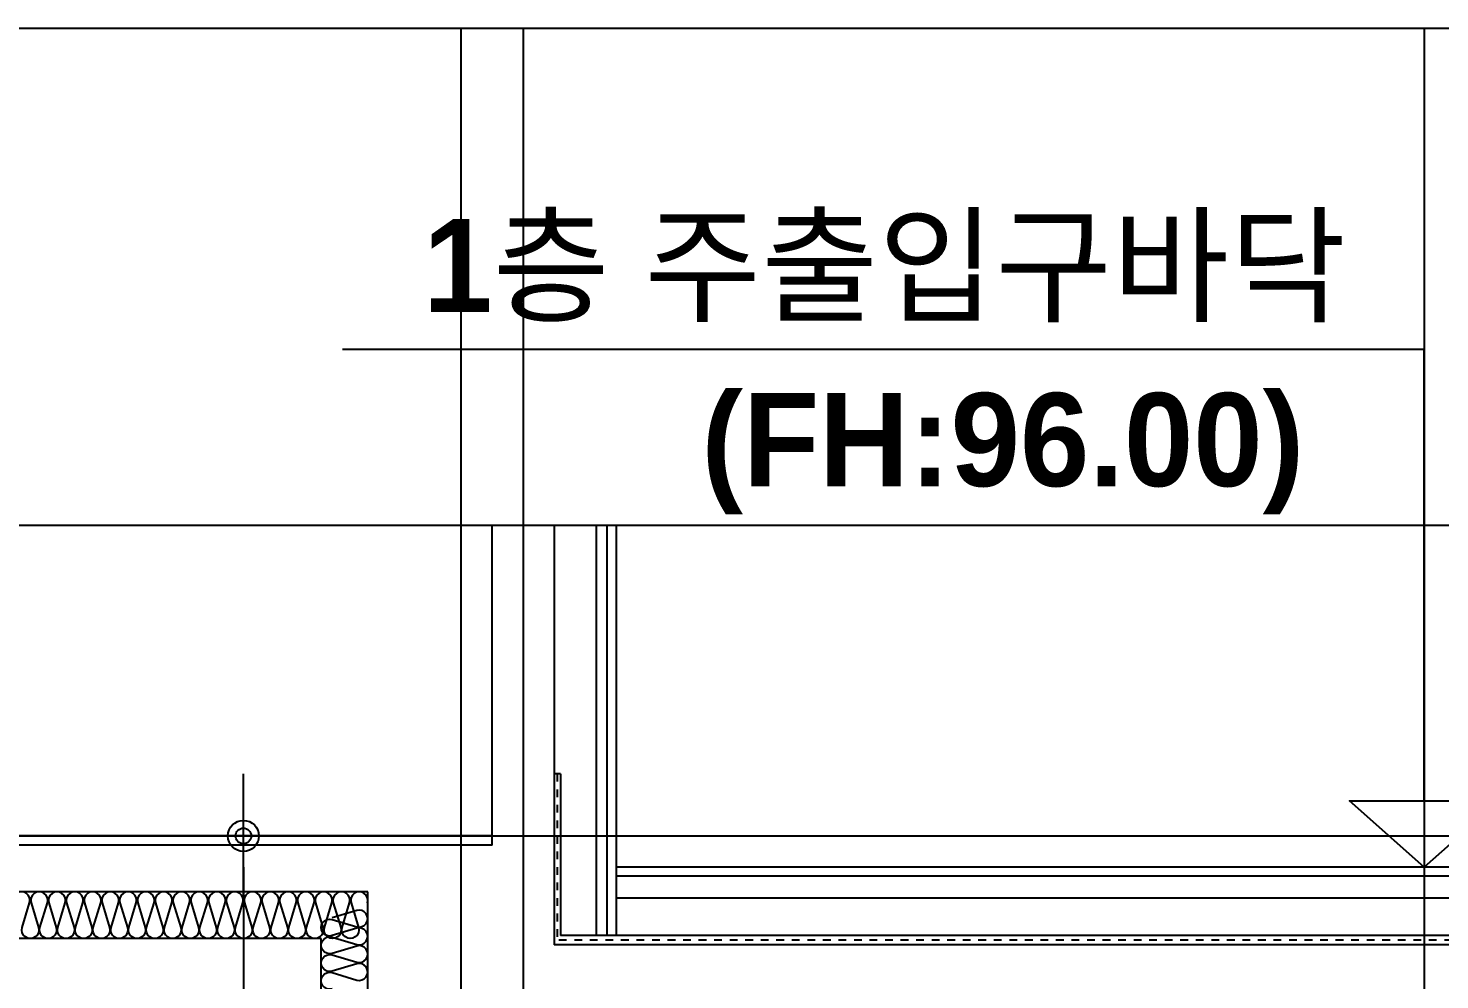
# Model space of a CAD drawing. Header units: millimetres. Extents: x 0 to 168000, y 0 to 59400.
# Drawn here: x 129667 to 134209, y 48996 to 52059 of the extents above; entities that cross this region are included whole.
import ezdxf
from ezdxf.enums import TextEntityAlignment as Align

# ---------------------------------------------------------------- set-up
doc = ezdxf.new("R2010")
doc.units = ezdxf.units.MM
doc.header["$LTSCALE"] = 100
for name, pattern in [('CEN', [62, 60, -1, 0, -1]), ('HID', [0.5, 0.25, -0.25]), ('주단면도-1$0$STD_CENTER', [66, 60, -2, 2, -2])]:
    doc.linetypes.add(name, pattern=pattern)
doc.layers.get('Defpoints').update_dxf_attribs({"color": 153})
for name, color, linetype in [('A-ANNO-DIM', 4, 'Continuous'), ('A-CEN', 1, 'CEN'), ('A-FLOR-INSL', 8, 'Continuous'), ('A-MARK', 7, 'Continuous'), ('A-MKXS-TEXT1', 3, 'Continuous'), ('HID', 7, 'HID'), ('주단면도-1$0$A-FIN-TYP1', 6, 'Continuous'), ('주단면도-1$0$A-OUT-FIN-TYP2', 4, 'Continuous'), ('주단면도-1$0$A-ST-AXIS-CEN', 252, '주단면도-1$0$STD_CENTER'), ('주단면도-1$0$A-ST-CONC', 2, 'Continuous')]:
    doc.layers.add(name, color=color, linetype=linetype)
doc.layers.add('G(그리드1)', color=185, linetype='Continuous', plot=False)
doc.styles.add('2020음성 1차', font='나눔고딕Bold.ttf')
doc.dimstyles.new('SHP 100내부', dxfattribs={"dimscale": 100, "dimtxt": 2.7, "dimasz": 1, "dimexe": 2, "dimexo": 2, "dimgap": 1, "dimtad": 1, "dimdec": 0, "dimzin": 0, "dimdsep": 46, "dimtxsty": '2020음성 1차', "dimblk": 'DIMDOT', "dimcen": 0.09, "dimclrd": 256, "dimclre": 256, "dimclrt": 3, "dimadec": 0, "dimazin": 1, "dimtfac": 1, "dimtdec": 0, "dimtix": 1, "dimtmove": 2, "dimatfit": 0, "dimldrblk": 'DIMDOT', "dimfxl": 1, "dimtolj": 1, "dimtzin": 0, "dimlwd": -1, "dimlwe": -1, "dimarcsym": 0})

# ---------------------------------------------------------------- blocks, each defined once
blk = doc.blocks.new('DIMDOT')
at = {"color": 0}
blk.add_line((-2, 0), (2, 0), dxfattribs=at)
for radius in [0.5, 0.25]:
    blk.add_circle((0, 0), radius, dxfattribs=at)
blk = doc.blocks.new('*D9312')
at = {"layer": 'A-ANNO-DIM'}
for p, q in [((131159.1, 49459.1), (130159.1, 49459.1)), ((130359.1, 49359.1), (130359.1, 44759.1)), ((131159.1, 44659.1), (130159.1, 44659.1))]:
    blk.add_line(p, q, dxfattribs=at)
at = {"layer": 'Defpoints', "color": 0}
for p in [(131359.1, 49459.1), (130359.1, 44659.1), (131359.1, 44659.1)]:
    blk.add_point(p, dxfattribs=at)
at = {"layer": 'A-ANNO-DIM', "linetype": 'ByBlock', "xscale": 100, "yscale": 100, "zscale": 100}
for p, rotation in [((130359.1, 49459.1), 90), ((130359.1, 44659.1), 270)]:
    blk.add_blockref('DIMDOT', p, dxfattribs=dict(at, rotation=rotation))
at = {"layer": 'A-ANNO-DIM', "color": 3, "insert": (130110.1, 47059.1), "char_height": 270, "attachment_point": 5, "rotation": 90, "style": '2020음성 1차'}
blk.add_mtext('\\A1;4800', dxfattribs=at)

msp = doc.modelspace()

# ---------------------------------------------------------------- linework, layer by layer
at = {"layer": 'A-CEN'}
for p, q in [((131259.1, 52059.1), (131259.1, 34659.1)), ((134159.1, 52059.1), (134159.1, 34659.1))]:
    msp.add_line(p, q, dxfattribs=at)
at = {"layer": 'A-FLOR-INSL'}
for p, q in [((131494.1, 50459.1), (131494.1, 49139.1)), ((130609.1, 49129.1), (128109.1, 49129.1)), ((130609.1, 48329.1), (130609.1, 49129.1))]:
    msp.add_line(p, q, dxfattribs=at)
for points in [[(130758, 49243.9, 1.34), (130705.5, 49243.9), (130729.4, 49164.2, -1.34), (130676.9, 49164.2), (130700.8, 49243.9), (130700.8, 49243.9, 1.34), (130648.3, 49243.9), (130672.2, 49164.2, -1.34), (130619.7, 49164.2), (130643.6, 49243.9), (130643.6, 49243.9, 1.34), (130591.1, 49243.9), (130615, 49164.2, -1.34), (130562.5, 49164.2), (130586.4, 49243.9), (130586.4, 49243.9, 1.34), (130533.9, 49243.9), (130557.8, 49164.2, -1.34), (130505.3, 49164.2), (130529.2, 49243.9), (130529.2, 49243.9, 1.34), (130476.7, 49243.9), (130500.6, 49164.2, -1.34), (130448.1, 49164.2), (130472, 49243.9), (130472, 49243.9, 1.34), (130419.5, 49243.9), (130443.3, 49164.2, -1.34), (130390.8, 49164.2), (130414.7, 49243.9), (130414.7, 49243.9, 1.34), (130362.2, 49243.9), (130386.1, 49164.2, -1.34), (130333.6, 49164.2), (130357.5, 49243.9), (130357.5, 49243.9, 1.34), (130305, 49243.9), (130328.9, 49164.2, -1.34), (130276.4, 49164.2), (130300.3, 49243.9), (130300.3, 49243.9, 1.34), (130247.8, 49243.9), (130271.7, 49164.2, -1.34), (130219.2, 49164.2), (130243.1, 49243.9), (130243.1, 49243.9, 1.34), (130190.6, 49243.9), (130214.5, 49164.2, -1.34), (130162, 49164.2), (130185.9, 49243.9), (130185.9, 49243.9, 1.34), (130133.4, 49243.9), (130157.3, 49164.2, -1.34), (130104.8, 49164.2), (130128.7, 49243.9), (130128.7, 49243.9, 1.34), (130076.2, 49243.9), (130100.1, 49164.2, -1.34), (130047.6, 49164.2), (130071.5, 49243.9), (130071.5, 49243.9, 1.34), (130019, 49243.9), (130042.9, 49164.2, -1.34), (129990.4, 49164.2), (130014.3, 49243.9), (130014.3, 49243.9, 1.34), (129961.8, 49243.9), (129985.7, 49164.2, -1.34), (129933.2, 49164.2), (129957.1, 49243.9), (129957.1, 49243.9, 1.34), (129904.6, 49243.9), (129928.5, 49164.2, -1.34), (129876, 49164.2), (129899.9, 49243.9), (129899.9, 49243.9, 1.34), (129847.4, 49243.9), (129871.3, 49164.2, -1.34), (129818.8, 49164.2), (129842.7, 49243.9), (129842.7, 49243.9, 1.34), (129790.2, 49243.9), (129814.1, 49164.2, -1.34), (129761.6, 49164.2), (129785.5, 49243.9), (129785.5, 49243.9, 1.34), (129733, 49243.9), (129756.9, 49164.2, -1.34), (129704.4, 49164.2), (129728.2, 49243.9), (129728.2, 49243.9, 1.34), (129675.7, 49243.9), (129699.6, 49164.2, -1.34), (129647.1, 49164.2), (129671, 49243.9), (129671, 49243.9, 1.34), (129618.5, 49243.9)], [(130723.9, 48995.1, 1.34), (130723.9, 49047.6), (130644.3, 49023.7, -1.34), (130644.3, 49076.2), (130723.9, 49052.3), (130723.9, 49052.3, 1.34), (130723.9, 49104.8), (130644.3, 49080.9, -1.34), (130644.3, 49133.4), (130723.9, 49109.5), (130723.9, 49109.5, 1.34), (130723.9, 49162), (130644.3, 49138.1, -1.34), (130644.3, 49190.6), (130723.9, 49166.7), (130723.9, 49166.7, 1.34), (130723.9, 49219.2), (130644.3, 49195.3, -1.34)], [(130644.3, 48966.5, -1.34), (130644.3, 49019), (130723.9, 48995.1)]]:
    msp.add_lwpolyline(points, format="xyb", dxfattribs=at)
at = {"layer": 'A-MARK'}
msp.add_lwpolyline([(134159.1, 49572), (134159.1, 51025.4), (130678.2, 51025.4)], dxfattribs=at)
msp.add_lwpolyline([(134159.1, 49359.1), (133918.3, 49572), (134400, 49572)], close=True, dxfattribs=at)
at = {"layer": 'G(그리드1)'}
for points in [[(100759.1, 52059.1), (142859.1, 52059.1), (142859.1, 34659.1), (100759.1, 34659.1)], [(102359.1, 50459.1), (141259.1, 50459.1), (141259.1, 34659.1), (102359.1, 34659.1)]]:
    msp.add_lwpolyline(points, close=True, dxfattribs=at)
at = {"layer": 'HID', "color": 8}
for p in [(131369.1, 49659.1), (139549.1, 49124.1)]:
    msp.add_line(p, (131369.1, 49124.1), dxfattribs=at)
at = {"layer": '주단면도-1$0$A-FIN-TYP1'}
for p, q in [((131379.1, 49659.1), (131359.1, 49659.1)), ((131379.1, 49659.1), (131379.1, 49139.1)), ((131159.1, 49459.1), (114159.1, 49459.1)), ((139359.1, 49359.1), (131559.1, 49359.1)), ((139159.1, 49329.1), (131559.1, 49329.1)), ((139359.1, 49259.1), (131559.1, 49259.1)), ((139539.1, 49139.1), (131379.1, 49139.1))]:
    msp.add_line(p, q, dxfattribs=at)
at = {"layer": '주단면도-1$0$A-OUT-FIN-TYP2'}
for p, q in [((131529.1, 50459.1), (131529.1, 49139.1)), ((131559.1, 50459.1), (131559.1, 49139.1))]:
    msp.add_line(p, q, dxfattribs=at)
at = {"layer": '주단면도-1$0$A-ST-AXIS-CEN', "linetype": 'Continuous'}
for p, q in [((131059.1, 52059.1), (131059.1, 34659.1)), ((100759.1, 49459.1), (142859.1, 49459.1))]:
    msp.add_line(p, q, dxfattribs=at)
at = {"layer": '주단면도-1$0$A-ST-CONC'}
for p, q in [((131159.1, 49429.1), (131159.1, 50459.1)), ((131359.1, 50459.1), (131359.1, 49109.1)), ((131159.1, 49429.1), (114159.1, 49429.1)), ((130759.1, 49279.1), (127959.1, 49279.1)), ((130759.1, 48479.1), (130759.1, 49279.1)), ((139559.1, 49109.1), (131359.1, 49109.1))]:
    msp.add_line(p, q, dxfattribs=at)

# ---------------------------------------------------------------- texts
at = {"layer": 'A-MKXS-TEXT1', "style": '2020음성 1차'}
msp.add_text('1층 주출입구바닥', height=300, dxfattribs=at).set_placement((130938, 51145.2))
msp.add_text('(FH:96.00)', height=300, dxfattribs=at).set_placement((133772.7, 50584.9), align=Align.RIGHT)

# ---------------------------------------------------------------- dimensions: what is measured, and where the dimension line sits
at = {"layer": 'A-ANNO-DIM'}
dim = msp.add_linear_dim(base=(130359.1, 44659.1), p1=(131359.1, 49459.1), p2=(131359.1, 44659.1), angle=270, dimstyle='SHP 100내부', override={"dimtxsty": '2020음성 1차', "dimldrblk": 'DIMDOT'}, dxfattribs=at)
dim.commit()
dim.dimension.update_dxf_attribs({"geometry": '*D9312', "text_midpoint": (130110.1, 47059.1)})

doc.saveas('drawing.dxf')
